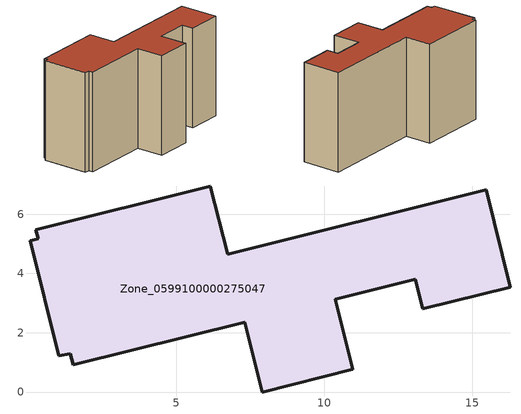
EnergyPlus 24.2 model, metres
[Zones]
Zone_0599100000275047
 floor ground (C_G): 13.07,3.8 10.37,3.13 10.96,0.76 7.9,0 7.31,2.36 1.52,0.92 1.42,1.28 1.04,1.22 0.08,5.1 0.36,5.17 0.28,5.48 6.16,6.95 6.74,4.65 15.47,6.82 16.28,3.54 13.32,2.8 z0
 wall outside (C_F): 7.9,0 10.96,0.76 10.37,3.13 13.07,3.8 13.32,2.8 16.28,3.54 15.47,6.82 6.74,4.65 6.16,6.95 0.28,5.48 0.36,5.17 0.08,5.1 1.04,1.22 1.42,1.28 1.52,0.92 7.31,2.36 7.9,0 z0:8.64
 roof outside (C_R): 10.37,3.13 13.07,3.8 13.32,2.8 16.28,3.54 15.47,6.82 6.74,4.65 6.16,6.95 0.28,5.48 0.36,5.17 0.08,5.1 1.04,1.22 1.42,1.28 1.52,0.92 7.31,2.36 7.9,0 10.96,0.76 z8.64
[BUILDING]
Pand.0599100000275047: North Axis=0; Terrain=City; Loads Convergence Tolerance Value=0.04; Temperature Convergence Tolerance Value=0.4; Solar Distribution=FullExterior; Maximum Number of Warmup Days=25; Minimum Number of Warmup Days=1
[Site:Location]
Rotterdam.The.Hague.AP_ZH_NLD Design_Conditions: Latitude=51.96; Longitude=4.45; Time Zone=1; Elevation=-4.5
[SITE:GROUNDTEMPERATURE:BUILDINGSURFACE]
18, 18, 18, 18, 18, 18, 18, 18, 18, 18, 18, 18
[MATERIAL] Thermal Absorptance=0.9; Solar Absorptance=0.7; Visible Absorptance=0.7
Name | Roughness | Thickness | Conductivity | Density | Specific Heat
G.TI.1965-1974 | MediumSmooth | 0.15 | 0.882353 | 540 | 1210
F.TI.1965-1974 | Rough | 0.3 | 0.697674 | 1920 | 840
R.TI.1965-1974 | MediumRough | 0.2 | 0.232558 | 1500 | 1000
[CONSTRUCTION]
C_G: G.TI.1965-1974
C_F: F.TI.1965-1974
C_R: R.TI.1965-1974
[ZONE]
Zone_0599100000275047: Type=1; Multiplier=1; Ceiling Height=Autocalculate; Volume=Autocalculate; Floor Area=autocalculate; Part of Total Floor Area=Yes
[ZONEINFILTRATION:DESIGNFLOWRATE]
Infil_Zone_0599100000275047: Zone or ZoneList or Space or SpaceList=Zone_0599100000275047; Schedule=AlwaysOn; Design Flow Rate Calculation Method=Flow/Area; Flow Rate per Floor Area=0.003; Constant Term Coefficient=1; Temperature Term Coefficient=0; Velocity Term Coefficient=0; Velocity Squared Term Coefficient=0
[HVACTEMPLATE:ZONE:IDEALLOADSAIRSYSTEM]
Zone_0599100000275047: Maximum Heating Supply Air Temperature=50; Minimum Cooling Supply Air Temperature=13; Maximum Heating Supply Air Humidity Ratio=0.0156; Minimum Cooling Supply Air Humidity Ratio=0.0077; Heating Limit=NoLimit; Cooling Limit=NoLimit; Dehumidification Control Type=ConstantSensibleHeatRatio; Cooling Sensible Heat Ratio=0.7; Dehumidification Setpoint=60; Humidification Control Type=None; Humidification Setpoint=30; Outdoor Air Method=None; Outdoor Air Flow Rate per Person=0.00944; Outdoor Air Flow Rate per Zone Floor Area=0; Outdoor Air Flow Rate per Zone=0; Demand Controlled Ventilation Type=None; Outdoor Air Economizer Type=NoEconomizer; Heat Recovery Type=None; Sensible Heat Recovery Effectiveness=0.7; Latent Heat Recovery Effectiveness=0.65
[ZONECONTROL:THERMOSTAT]
ThermostatControl_Zone_0599100000275047: Zone or ZoneList=Zone_0599100000275047; Control Type Schedule=DualSetpointControlType; Control 1=Thermostat_Zone_0599100000275047; Temperature Difference Between Cutout And Setpoint=0
[THERMOSTATSETPOINT:DUALSETPOINT]
Thermostat_Zone_0599100000275047: Heating Setpoint Temperature Schedule=HeatingSetpoint_Zone_0599100000275047; Cooling Setpoint Temperature Schedule=CoolingSetpoint_Zone_0599100000275047
[SCHEDULE:COMPACT]
HeatingSetpoint_Zone_0599100000275047: Through: 12/31, For: AllDays, Until: 24:00, 21
CoolingSetpoint_Zone_0599100000275047: Through: 12/31, For: AllDays, Until: 24:00, 24
DualSetpointControlType: Through: 12/31, For: AllDays, Until: 24:00, 4
AlwaysOn: Through: 12/31, For: AllDays, Until: 24:00, 1
